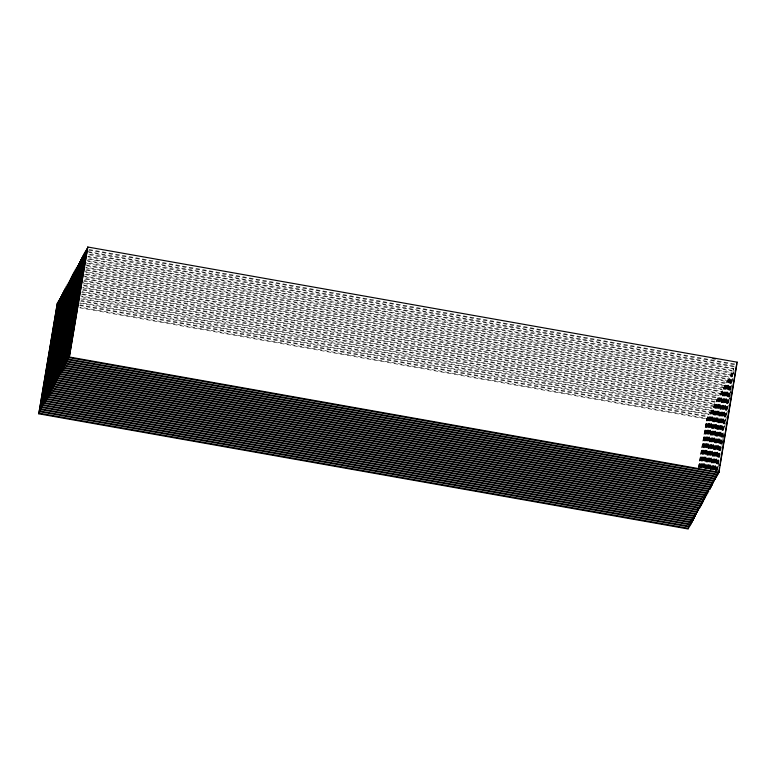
<?xml version="1.0" encoding="UTF-8"?>
<svg xmlns="http://www.w3.org/2000/svg" width="776" height="776" viewBox="0 0 776 776"><rect width="100%" height="100%" fill="white"/><g stroke="black" fill="none" stroke-linecap="round" stroke-linejoin="round"><path stroke-width="0.58" stroke-dasharray="3.88 2.91" d="M698.332 467.996L706.781 418.332L80.035 307.18M698.662 467.365L706.781 418.332M699.254 467.113L707.906 416.256L79.967 304.89M699.399 467.685L707.906 416.256M699.991 467.424L709.041 414.18L79.899 302.601M700.127 467.996L709.041 414.18M700.718 467.734L710.166 412.095L81.024 300.516M701.058 467.113L710.166 412.095M701.446 468.044L711.291 410.019L80.956 298.226M701.785 467.424L711.291 410.019M702.377 467.162L712.417 407.933L80.888 295.937M702.513 467.734L712.417 407.933M703.105 467.472L713.542 405.858L82.023 293.861M703.25 468.044L713.542 405.858M703.842 467.792L714.667 403.782L81.955 291.563M704.172 467.162L714.667 403.782M704.569 468.103L715.792 401.696L81.887 289.273M704.705 468.675L715.792 401.696M705.297 468.413L716.927 399.621L83.013 287.198M705.442 468.985L716.927 399.621M706.034 468.723L718.052 397.545L82.945 284.908M706.364 468.103L718.052 397.545M706.761 469.034L719.177 395.459L82.877 282.61M707.101 468.413L719.177 395.459M707.693 468.151L720.303 393.384L84.002 280.534M707.828 468.723L720.303 393.384M708.42 468.471L721.428 391.308L83.934 278.245M708.556 469.043L721.428 391.308M709.148 468.782L722.553 389.222L83.866 275.955M709.487 468.151L722.553 389.222M709.885 469.092L723.678 387.146L84.991 273.87M710.021 469.664L723.678 387.146M710.612 469.402L724.813 385.061L84.923 271.581M710.748 469.975L724.813 385.061M711.34 469.713L725.938 382.985L84.856 269.291M711.679 469.092L725.938 382.985M712.077 470.033L727.063 380.909L85.99 267.216M712.407 469.402L727.063 380.909M712.998 469.15L728.189 378.824L85.923 264.917M713.144 469.722L728.189 378.824M713.736 469.461L729.314 376.748L85.855 262.627M713.871 470.033L729.314 376.748M714.463 469.771L730.439 374.672L86.98 260.552M714.803 469.15L730.439 374.672M715.191 470.081L731.564 372.587L86.912 258.262M715.336 470.654L731.564 372.587M715.918 470.392L732.689 370.511L88.037 256.177M716.064 470.964L732.689 370.511M716.655 470.712L733.824 368.425L85.583 253.461M716.995 470.081L733.824 368.425M717.383 471.022L723.523 433.949M724.706 426.771L725.502 421.989M725.696 420.796L726.491 416.004M726.685 414.811L727.481 410.029M727.684 408.836L733.223 375.341M733.417 374.148L734.212 369.366M718.314 466.812L718.712 464.417M721.884 445.279L722.669 440.496M722.873 439.303L723.659 434.521M729.605 398.641L730.391 393.859M730.594 392.656L731.38 387.874M89.027 249.513L734.882 364.06M88.697 250.144L735.735 364.895M87.901 251.599L733.757 366.136M88.755 252.433L734.61 366.97M88.823 254.722L733.485 369.056M87.698 256.798L732.36 371.132M87.766 259.097L731.225 373.207M87.834 261.386L730.1 375.293M86.708 263.462L728.974 377.369M86.776 265.751L727.849 379.454M85.651 267.836L726.724 381.53M85.719 270.126L725.599 383.606M85.787 272.415L724.474 385.691M84.662 274.5L723.348 387.767M84.72 276.79L722.213 389.843M84.788 279.079L721.088 391.928M83.662 281.155L719.963 394.004M83.73 283.453L718.838 396.09M83.798 285.743L717.713 398.166M82.673 287.818L716.587 400.241M82.741 290.108L715.462 402.327M81.616 292.193L714.327 404.403M81.684 294.482L713.202 406.478M81.752 296.772L712.077 408.564M80.626 298.847L710.952 410.64M80.685 301.146L709.827 412.725M79.559 303.222L708.701 414.801M79.627 305.511L707.576 416.877M79.695 307.8L706.441 418.962"/><path stroke-width="1.16" d="M38.8 413.812L57.356 303.154L38.8 413.812L688.234 528.99L688.962 525.973M39.925 411.726L58.481 301.078L39.925 411.726L689.36 526.904L690.087 523.887M41.05 409.65L59.607 299.002L41.05 409.65L690.485 524.828L691.222 521.812M42.176 407.575L60.732 296.917L42.176 407.575L691.61 522.752L692.347 519.736M43.31 405.489L61.857 294.841L43.31 405.489L692.735 520.667L693.472 517.65M44.436 403.413L62.982 292.765L44.436 403.413L693.86 518.591L694.598 515.574M45.561 401.328L64.107 290.68L45.561 401.328L694.986 516.506L695.325 515.885L45.9 400.707M46.686 399.252L65.242 288.604L46.686 399.252L696.12 514.43L696.848 511.413M47.811 397.176L66.367 286.519L47.811 397.176L697.246 512.354L698.177 508.135M48.937 395.091L67.493 284.443L48.937 395.091L698.371 510.268L698.71 509.648L49.276 394.47M50.062 393.015L68.618 282.367L50.062 393.015L699.496 508.193L700.233 505.176M51.187 390.939L69.743 280.281L51.187 390.939L700.621 506.117L701.358 503.1M52.322 388.854L70.868 278.206L52.322 388.854L701.746 504.031L702.086 503.411L52.652 388.233M53.447 386.778L71.993 276.13L53.447 386.778L702.872 501.956L703.609 498.939M54.572 384.692L73.128 274.044L54.572 384.692L704.007 499.87L704.734 496.863M55.697 382.616L74.253 271.969L55.697 382.616L705.132 497.794L705.471 497.173L56.037 381.996M56.823 380.541L75.379 269.883L56.823 380.541L706.257 495.719L706.994 492.702M57.948 378.455L76.504 267.807L57.948 378.455L707.382 493.633L708.119 490.616M59.073 376.379L77.629 265.731L59.073 376.379L708.507 491.557L708.847 490.936L59.413 375.759M60.208 374.304L78.754 263.646L60.208 374.304L709.633 489.481L710.564 485.262M61.333 372.218L79.879 261.57L61.333 372.218L710.758 487.396L711.495 484.379M62.458 370.142L81.014 259.494L62.458 370.142L711.893 485.32L712.62 482.303M63.583 368.066L82.14 257.409L63.583 368.066L713.018 483.235L713.745 480.228M64.709 365.981L83.265 255.333L64.709 365.981L714.143 481.159L714.871 478.142M65.834 363.905L84.39 253.248L65.834 363.905L715.268 479.083L716.005 476.066M66.959 361.82L85.515 251.172L66.959 361.82L716.393 476.998L717.131 473.981M68.094 359.744L86.64 249.096L68.094 359.744L717.519 474.922L718.256 471.905M69.219 357.668L87.766 247.011L737.2 362.188L718.983 472.215L718.644 472.846L69.219 357.668L87.766 247.011M690.485 524.828L690.882 522.432M691.61 522.752L692.008 520.356M692.735 520.667L693.133 518.281M693.86 518.591L694.258 516.195M694.986 516.506L695.383 514.119M697.246 512.354L697.643 509.958M699.496 508.193L699.894 505.797M700.621 506.117L701.019 503.721M701.746 504.031L702.144 501.645M702.872 501.956L703.269 499.56M705.132 497.794L705.529 495.398M706.257 495.719L706.655 493.323M707.382 493.633L707.78 491.247M709.633 489.481L710.03 487.085M710.758 487.396L711.155 485.01M711.893 485.32L712.281 482.924M715.268 479.083L715.666 476.687M716.393 476.998L716.791 474.611M717.519 474.922L717.916 472.526M718.644 472.846L719.439 468.054M719.837 465.668L736.667 364.012M736.861 362.819L737.2 362.188M712.989 358.58L715.375 359.007M69.559 357.038L718.983 472.215M68.424 359.123L717.858 474.301M67.299 361.199L716.733 476.377M66.173 363.275L715.608 478.452M65.048 365.36L714.483 480.538M63.923 367.436L713.357 482.614M62.798 369.522L712.222 484.69M61.673 371.597L711.097 486.775M60.538 373.673L709.972 488.851M58.287 377.834L707.722 493.012M57.162 379.91L706.596 495.088M54.912 384.071L704.336 499.249M53.787 386.157L703.211 501.325M51.526 390.309L700.961 505.486M50.401 392.394L699.836 507.572M48.151 396.546L697.585 511.723M47.026 398.631L696.45 513.809M44.775 402.792L694.2 517.961M43.64 404.868L693.075 520.046M42.515 406.944L691.95 522.122M41.39 409.03L690.824 524.207M40.265 411.105L689.699 526.283M39.139 413.181L688.574 528.359"/></g></svg>
